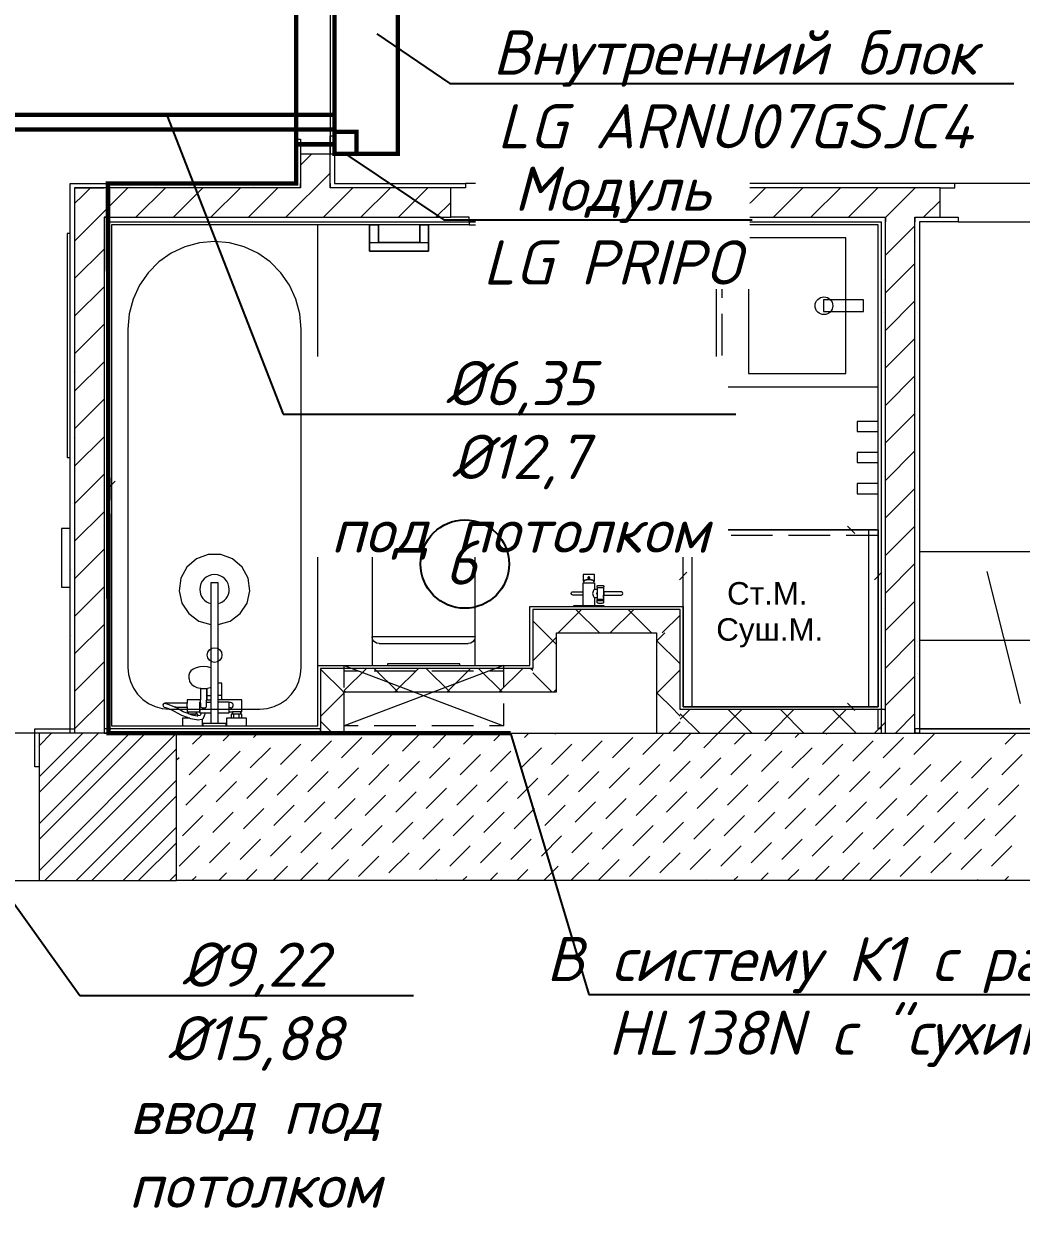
# Model space of a CAD drawing. Header units: millimetres. Extents: x 3082 to 230946, y 1570 to 312844.
# Drawn here: x 52163 to 55547, y 115975 to 120039 of the extents above; entities that cross this region are included whole.
import ezdxf
from ezdxf import colors
from ezdxf.entities.mleader import LeaderData, LeaderLine
from ezdxf.math import Vec2, Vec3

# ---------------------------------------------------------------- set-up
doc = ezdxf.new("R2010")
doc.units = ezdxf.units.MM
for name, color, linetype in [('PDF2_!плитка', 7, 'Continuous'), ('PDF2_!штукатурка', 7, 'Continuous'), ('PDF2_06_3 Размеры потолка', 7, 'Continuous'), ('PDF2_Text', 7, 'Continuous'), ('кондиционирование', 5, 'Continuous')]:
    doc.layers.add(name, color=color, linetype=linetype)
for name, color, linetype, true_color in [('PDF2_02_01 Стены несущие', 8, 'Continuous', 0x7e7e7e), ('PDF2_02_02 Перегородки', 8, 'Continuous', 0x7e7e7e), ('PDF2_03_1 ГКЛ Стены', 8, 'Continuous', 0x7e7e7e), ('PDF2_04_1 Мебель', 253, 'Continuous', 0xaaaaaa), ('PDF2_04_2 Сантехническое оборудование', 253, 'Continuous', 0xaaaaaa), ('PDF2_09_01 Кондиционеры', 253, 'Continuous', 0xaaaaaa)]:
    doc.layers.add(name, color=color, linetype=linetype, true_color=true_color)
doc.styles.add('ls_200', font='isocpeui.ttf', dxfattribs={"height": 200})
doc.styles.add('PDF Arial', font='arial.ttf')

# ---------------------------------------------------------------- blocks, each defined once
blk = doc.blocks.new('ереьтекркер')
at = {"layer": 'PDF2_!плитка', "lineweight": 15}
blk.add_lwpolyline([(10058, 147), (10768, 147), (10768, 337), (10768, 347), (11278, 347), (11288, 347), (11288, 7), (11950, 7), (11950, 1642), (11238, 1642), (11238, 1652), (11950, 1652), (11960, 1652), (11960, -68), (11950, -68), (11950, -3), (11288, -3), (11278, -3), (11278, 337), (10778, 337), (10778, 137), (10768, 137), (10058, 137), (10058, -58), (10058, -68), (9338, -68), (9338, -58), (9338, 1652), (9348, 1652), (10562, 1652), (10562, 1642), (9348, 1642), (9348, -58), (10048, -58), (10048, 147)], close=True, dxfattribs=at)
at = {"layer": 'PDF2_!плитка', "color": 251, "lineweight": 20, "true_color": 0x696969}
for points in [[(11238, 1652), (10562, 1652)], [(10562, 1642), (11238, 1642)]]:
    blk.add_lwpolyline(points, dxfattribs=at)
at = {"layer": 'PDF2_!штукатурка', "lineweight": 15}
blk.add_lwpolyline([(12860, 6782), (12860, 6734), (12875, 6734), (13625, 6734), (13625, -68), (12075, -68), (12075, -83), (13625, -83), (13640, -83), (13640, 6749), (13625, 6749), (12875, 6749), (12875, 6913), (12860, 6913), (12860, 6797), (12860.1, 6782)], dxfattribs=at)
for points in [[(9102.5, -68), (9223, -68), (9223, -83), (9102.5, -83), (9102.5, -197), (9087.5, -197), (9087.5, -68)], [(9323, -83), (10058, -83), (10058, -68), (9323, -68)]]:
    blk.add_lwpolyline(points, close=True, dxfattribs=at)
at = {"layer": 'PDF2_!штукатурка', "color": 8, "lineweight": 15, "true_color": 0x7e7e7e}
for points in [[(9664, -75.9), (9664, -75.9)], [(12429.2, -75.1), (12429.2, -75.1)], [(9096.9, -129.6), (9096.9, -129.6)]]:
    blk.add_lwpolyline(points, dxfattribs=at)
at = {"layer": 'PDF2_02_01 Стены несущие', "color": 251, "lineweight": 20, "true_color": 0x696969}
for points in [[(9102.5, -83), (8102.5, -83)], [(8102.5, -583), (9102.5, -583)]]:
    blk.add_lwpolyline(points, dxfattribs=at)
at = {"layer": 'PDF2_02_01 Стены несущие', "lineweight": 15}
for points in [[(9102.5, -443.5), (9463, -83)], [(9102.5, -284.4), (9303.9, -83)], [(9102.5, -125.3), (9144.8, -83)], [(9102.5, -549.5), (9569, -83)], [(9102.5, -390.4), (9409.9, -83)], [(9102.5, -231.3), (9250.8, -83)], [(9661, -83), (9623.5, -120.5)], [(9752.9, -83), (9726.9, -109)], [(9844.8, -83), (9830.3, -97.5)], [(9991.2, -120.5), (9922.2, -189.4)], [(9936.7, -83), (9933.7, -86)], [(10094.6, -109), (10025.6, -178)], [(10198, -97.5), (10129.1, -166.5)], [(10301.4, -86), (10232.5, -155)], [(10396.4, -83), (10335.9, -143.5)], [(10488.3, -83), (10439.3, -132)], [(10580.2, -83), (10542.7, -120.5)], [(10672.1, -83), (10646.1, -109)], [(10764.1, -83), (10749.5, -97.5)], [(10910.4, -120.5), (10841.5, -189.4)], [(10856, -83), (10853, -86)], [(11013.8, -109), (10944.9, -178)], [(11117.2, -97.5), (11048.3, -166.5)], [(11220.7, -86), (11151.7, -155)], [(11315.6, -83), (11255.1, -143.5)], [(11407.5, -83), (11358.5, -132)], [(11499.4, -83), (11462, -120.5)], [(11591.4, -83), (11565.4, -109)], [(11683.3, -83), (11668.8, -97.5)], [(11829.7, -120.5), (11760.7, -189.4)], [(11775.2, -83), (11772.2, -86)], [(11933.1, -109), (11864.1, -178)], [(12036.5, -97.5), (11967.5, -166.5)], [(12139.9, -86), (12071, -155)], [(12418.7, -83), (12381.2, -120.5)], [(9122.1, -583), (9569, -136.1)], [(9680.9, -155), (9612, -223.9)], [(9784.3, -143.5), (9715.4, -212.4)], [(9887.8, -132), (9818.8, -200.9)], [(10600.2, -155), (10531.2, -223.9)], [(10703.6, -143.5), (10634.6, -212.4)], [(10807, -132), (10738.1, -200.9)], [(11519.4, -155), (11450.5, -223.9)], [(11622.8, -143.5), (11553.9, -212.4)], [(11726.2, -132), (11657.3, -200.9)], [(12438.6, -155), (12369.7, -223.9)], [(9577.5, -166.5), (9569, -174.9)], [(10186.5, -200.9), (10117.6, -269.9)], [(10289.9, -189.4), (10221, -258.4)], [(10393.3, -178), (10324.4, -246.9)], [(10496.8, -166.5), (10427.8, -235.4)], [(11105.8, -200.9), (11036.8, -269.9)], [(11209.2, -189.4), (11140.2, -258.4)], [(11312.6, -178), (11243.6, -246.9)], [(11416, -166.5), (11347.1, -235.4)], [(12025, -200.9), (11956, -269.9)], [(12128.4, -189.4), (12059.5, -258.4)], [(12231.8, -178), (12162.9, -246.9)], [(12335.2, -166.5), (12266.3, -235.4)], [(9228.1, -583), (9569, -242.1)], [(9876.3, -235.4), (9807.3, -304.3)], [(9979.7, -223.9), (9910.7, -292.9)], [(10083.1, -212.4), (10014.2, -281.4)], [(10795.5, -235.4), (10726.6, -304.3)], [(10898.9, -223.9), (10830, -292.9)], [(11002.3, -212.4), (10933.4, -281.4)], [(11714.7, -235.4), (11645.8, -304.3)], [(11818.2, -223.9), (11749.2, -292.9)], [(11921.6, -212.4), (11852.6, -281.4)], [(9669.4, -258.4), (9600.5, -327.3)], [(9772.9, -246.9), (9703.9, -315.8)], [(10381.9, -281.4), (10312.9, -350.3)], [(10485.3, -269.9), (10416.3, -338.8)], [(10588.7, -258.4), (10519.7, -327.3)], [(10692.1, -246.9), (10623.2, -315.8)], [(11301.1, -281.4), (11232.1, -350.3)], [(11404.5, -269.9), (11335.6, -338.8)], [(11507.9, -258.4), (11439, -327.3)], [(11611.3, -246.9), (11542.4, -315.8)], [(12220.3, -281.4), (12151.4, -350.3)], [(12323.7, -269.9), (12254.8, -338.8)], [(12427.2, -258.4), (12358.2, -327.3)], [(9281.2, -583), (9569, -295.2)], [(10071.6, -315.8), (10002.7, -384.8)], [(10175, -304.3), (10106.1, -373.3)], [(10278.4, -292.9), (10209.5, -361.8)], [(10990.8, -315.8), (10921.9, -384.8)], [(11094.3, -304.3), (11025.3, -373.3)], [(11197.7, -292.9), (11128.7, -361.8)], [(11910.1, -315.8), (11841.1, -384.8)], [(12013.5, -304.3), (11944.6, -373.3)], [(12116.9, -292.9), (12048, -361.8)], [(9657.9, -361.8), (9589, -430.7)], [(9761.4, -350.3), (9692.4, -419.3)], [(9864.8, -338.8), (9795.8, -407.8)], [(9968.2, -327.3), (9899.2, -396.3)], [(10577.2, -361.8), (10508.2, -430.7)], [(10680.6, -350.3), (10611.7, -419.3)], [(10784, -338.8), (10715.1, -407.8)], [(10887.4, -327.3), (10818.5, -396.3)], [(11496.4, -361.8), (11427.5, -430.7)], [(11599.8, -350.3), (11530.9, -419.3)], [(11703.3, -338.8), (11634.3, -407.8)], [(11806.7, -327.3), (11737.7, -396.3)], [(12415.7, -361.8), (12346.7, -430.7)], [(9387.2, -583), (9569, -401.2)], [(10266.9, -396.3), (10198, -465.2)], [(10370.4, -384.8), (10301.4, -453.7)], [(10473.8, -373.3), (10404.8, -442.2)], [(11186.2, -396.3), (11117.2, -465.2)], [(11289.6, -384.8), (11220.7, -453.7)], [(11393, -373.3), (11324.1, -442.2)], [(12105.4, -396.3), (12036.5, -465.2)], [(12208.8, -384.8), (12139.9, -453.7)], [(12312.3, -373.3), (12243.3, -442.2)], [(9853.3, -442.2), (9784.3, -511.2)], [(9956.7, -430.7), (9887.8, -499.7)], [(10060.1, -419.3), (9991.2, -488.2)], [(10163.5, -407.8), (10094.6, -476.7)], [(10772.5, -442.2), (10703.6, -511.2)], [(10875.9, -430.7), (10807, -499.7)], [(10979.4, -419.3), (10910.4, -488.2)], [(11082.8, -407.8), (11013.8, -476.7)], [(11691.8, -442.2), (11622.8, -511.2)], [(11795.2, -430.7), (11726.2, -499.7)], [(11898.6, -419.3), (11829.7, -488.2)], [(12002, -407.8), (11933.1, -476.7)], [(9440.3, -583), (9569, -454.3)], [(9646.5, -465.2), (9577.5, -534.2)], [(9749.9, -453.7), (9680.9, -522.7)], [(10462.3, -476.7), (10393.3, -545.6)], [(10565.7, -465.2), (10496.8, -534.2)], [(10669.1, -453.7), (10600.2, -522.7)], [(11381.5, -476.7), (11312.6, -545.6)], [(11484.9, -465.2), (11416, -534.2)], [(11588.4, -453.7), (11519.4, -522.7)], [(12300.8, -476.7), (12231.8, -545.6)], [(12404.2, -465.2), (12335.2, -534.2)], [(10048.6, -522.7), (9988.3, -583)], [(10152, -511.2), (10083.1, -580.1)], [(10255.5, -499.7), (10186.5, -568.6)], [(10358.9, -488.2), (10289.9, -557.1)], [(10967.9, -522.7), (10907.5, -583)], [(11071.3, -511.2), (11002.3, -580.1)], [(11174.7, -499.7), (11105.8, -568.6)], [(11278.1, -488.2), (11209.2, -557.1)], [(11887.1, -522.7), (11826.8, -583)], [(11990.5, -511.2), (11921.6, -580.1)], [(12093.9, -499.7), (12025, -568.6)], [(12197.3, -488.2), (12128.4, -557.1)], [(9546.3, -583), (9569, -560.3)], [(9635, -568.6), (9620.6, -583)], [(9738.4, -557.1), (9712.5, -583)], [(9841.8, -545.6), (9804.4, -583)], [(9945.2, -534.2), (9896.4, -583)], [(10554.2, -568.6), (10539.8, -583)], [(10657.6, -557.1), (10631.7, -583)], [(10761, -545.6), (10723.7, -583)], [(10864.5, -534.2), (10815.6, -583)], [(11473.4, -568.6), (11459.1, -583)], [(11576.9, -557.1), (11551, -583)], [(11680.3, -545.6), (11642.9, -583)], [(11783.7, -534.2), (11734.8, -583)], [(12392.7, -568.6), (12378.3, -583)], [(10450.8, -580.1), (10447.9, -583)], [(11370, -580.1), (11367.1, -583)], [(12289.3, -580.1), (12286.4, -583)]]:
    blk.add_lwpolyline(points, dxfattribs=at)
at = {"layer": 'PDF2_02_01 Стены несущие', "color": 7, "lineweight": 15}
for points in [[(9102.5, -83), (9102.5, -197), (9102.5, -312), (9102.5, -583), (9569, -583), (9569, -83)], [(9569, -83), (13640, -83), (14140, -83), (14140, -583), (9569, -583)]]:
    blk.add_lwpolyline(points, close=True, dxfattribs=at)
at = {"layer": 'PDF2_02_02 Перегородки', "color": 251, "lineweight": 20, "true_color": 0x696969}
for points in [[(9975, 2632), (9975, 1932)], [(10105, 1944), (10105, 2620)], [(11250, 1782), (10550, 1782)], [(12910, 1782), (12210, 1782)], [(10562, 1652), (11238, 1652)], [(12222, 1652), (12898, 1652)]]:
    blk.add_lwpolyline(points, dxfattribs=at)
at = {"layer": 'PDF2_02_02 Перегородки', "color": 7, "lineweight": 15}
for points in [[(9223, 1767), (9323, 1767), (9223, 1767), (9223, 1667), (9223, -83), (9208, -83), (9208, 1782), (9223, 1782), (9975, 1782), (9975, 1932), (9990, 1932), (9990, 1882), (9990, 1782)], [(10090, 1782), (10090, 1882), (10090, 1944), (10105, 1944), (10105, 1782), (10550, 1782), (10550, 1767), (10500, 1767)], [(9990, 1882), (10090, 1882)], [(9323, -83), (9338, -83), (9338, 1652), (10562, 1652), (10562, 1667), (10500, 1667), (10500, 1767), (10090, 1767), (10090, 1782), (10090, 1767)], [(9990, 1767), (9990, 1782), (9990, 1767), (9323, 1767)], [(12160, 1767), (12210, 1767), (12210, 1782), (11250, 1782), (11250, 1767), (11300, 1767)], [(12075, 1667), (12075, 1652), (12075, 1667), (12160, 1667), (12160, 1767), (12075, 1767), (11975, 1767), (11300, 1767), (11300, 1667), (11975, 1667), (11975, 1652), (11975, 1667)], [(9323, 1667), (9338, 1667), (9323, 1667), (9323, -83), (9223, -83)], [(9338, 1667), (9990, 1667), (10090, 1667), (10500, 1667)], [(11300, 1667), (11238, 1667), (11238, 1652), (11960, 1652), (11960, -83), (11975, -83), (11975, 1652)], [(12160, 1667), (12222, 1667), (12222, 1652), (12090, 1652), (12090, -83), (12075, -83)], [(11975, -83), (12075, -83), (12075, 1652)]]:
    blk.add_lwpolyline(points, dxfattribs=at)
at = {"layer": 'PDF2_02_02 Перегородки', "lineweight": 15}
for points in [[(9990, 1844.2), (10027.9, 1882)], [(9940.2, 1667), (9990, 1716.9), (10040.2, 1767), (10055.2, 1782), (10090, 1816.9)], [(9276.5, 1767), (9249.8, 1740.3), (9223, 1713.6)], [(9239.5, 1781), (9239.5, 1781)], [(9403.8, 1767), (9323, 1686.3), (9313.4, 1676.7)], [(9410.3, 1772.3), (9410.3, 1772.3)], [(9431.1, 1667), (9531.1, 1767)], [(9502.4, 1770.2), (9502.4, 1770.2)], [(9558.3, 1667), (9658.3, 1767)], [(9613.8, 1770.2), (9613.8, 1770.2)], [(9685.6, 1667), (9785.6, 1767)], [(9742.2, 1781.4), (9742.2, 1781.4)], [(9812.9, 1667), (9912.9, 1767)], [(9829.4, 1772.2), (9829.4, 1772.2)], [(10067.5, 1667), (10090, 1689.6), (10167.5, 1767)], [(10194.7, 1667), (10294.7, 1767)], [(10322, 1667), (10422, 1767)], [(11300, 1754.1), (11313, 1767)], [(11340.3, 1667), (11440.3, 1767)], [(11467.5, 1667), (11567.5, 1767)], [(11594.8, 1667), (11694.8, 1767)], [(11722.1, 1667), (11822.1, 1767)], [(11849.4, 1667), (11949.4, 1767)], [(11975, 1665.4), (11976.6, 1667), (12075, 1765.4), (12076.6, 1767)], [(10449.3, 1667), (10500, 1717.8)], [(12103.9, 1667), (12160, 1723.1)], [(9313.4, 1676.6), (9303.8, 1667), (9223, 1586.3)], [(11966.7, 1656.2), (11966.7, 1656.2)], [(11975, 1538.1), (12075, 1638.1)], [(9223, 1459), (9323, 1559)], [(12076.6, 1584.4), (12076.6, 1584.4)], [(9334.1, 1521.1), (9334.1, 1521.1)], [(11975, 1410.9), (12075, 1510.9)], [(9335.3, 1491.7), (9335.3, 1491.7)], [(9223, 1331.7), (9323, 1431.7)], [(11964.5, 1431.9), (11964.5, 1431.9)], [(11971.1, 1454.6), (11971.1, 1454.6)], [(11975, 1283.6), (12075, 1383.6)], [(9222, 1368.6), (9222, 1368.6)], [(9335.3, 1380.4), (9335.3, 1380.4)], [(11971.1, 1343.3), (11971.1, 1343.3)], [(12082.4, 1343.3), (12082.4, 1343.3)], [(9223, 1204.4), (9323, 1304.4)], [(9331.9, 1296.9), (9331.9, 1296.9)], [(11975, 1156.3), (12075, 1256.3)], [(12082.4, 1231.9), (12082.4, 1231.9)], [(11962.3, 1207.6), (11962.3, 1207.6)], [(9219.8, 1144.3), (9219.8, 1144.3)], [(9223, 1077.2), (9323, 1177.2)], [(11975, 1029), (12075, 1129)], [(9329.8, 1072.6), (9329.8, 1072.6)], [(9223, 949.9), (9323, 1049.9)], [(11960.2, 983.4), (11960.2, 983.4)], [(11975, 901.7), (12075, 1001.7)], [(9335.3, 934.9), (9335.3, 934.9)], [(9217.7, 920.1), (9217.7, 920.1)], [(9223, 822.6), (9323, 922.6)], [(11971.1, 897.8), (11971.1, 897.8)], [(11975, 774.5), (12075, 874.5)], [(9327.6, 848.3), (9327.6, 848.3)], [(9335.3, 823.5), (9335.3, 823.5)], [(9223, 695.3), (9323, 795.3)], [(11971.1, 786.4), (11971.1, 786.4)], [(12082.4, 786.4), (12082.4, 786.4)], [(11975, 647.2), (12075, 747.2)], [(9215.5, 695.8), (9215.5, 695.8)], [(9223, 568), (9323, 668)], [(12082.4, 675), (12082.4, 675)], [(9325.4, 624.1), (9325.4, 624.1)], [(11975, 519.9), (12075, 619.9)], [(9223, 440.8), (9323, 540.8)], [(11975, 392.6), (12075, 492.6)], [(9213.3, 471.5), (9213.3, 471.5)], [(9223, 313.5), (9323, 413.5)], [(9323.2, 399.8), (9323.2, 399.8)], [(9335.3, 378.1), (9335.3, 378.1)], [(12088.5, 400.6), (12088.5, 400.6)], [(9336.4, 363.6), (9336.4, 363.6)], [(11971.1, 340.9), (11971.1, 340.9)], [(11975, 265.3), (12075, 365.3)], [(9223, 186.2), (9323, 286.2)], [(9211.1, 247.3), (9211.1, 247.3)], [(9335.3, 266.7), (9335.3, 266.7)], [(11971.1, 229.6), (11971.1, 229.6)], [(11975, 138.1), (12075, 238.1)], [(12082.4, 229.6), (12082.4, 229.6)], [(12086.3, 176.3), (12086.3, 176.3)], [(9223, 58.9), (9323, 158.9)], [(9334.2, 139.3), (9334.2, 139.3)], [(11975, 10.8), (12075, 110.8)], [(12082.4, 118.2), (12082.4, 118.2)], [(9209, 23), (9209, 23)], [(9223, -68.4), (9323, 31.7)], [(11974.2, 23.8), (11974.2, 23.8)], [(9222.1, -13.2), (9222.1, -13.2)], [(12008.6, -83), (12075, -16.5)], [(12084.1, -48), (12084.1, -48)]]:
    blk.add_lwpolyline(points, dxfattribs=at)
at = {"layer": 'PDF2_03_1 ГКЛ Стены', "color": 7, "lineweight": 15}
blk.add_lwpolyline([(10138, 57), (10778, 57), (10858, 57), (10858, 257), (11198, 257), (11198, -83), (11278, -83), (11975, -83), (11975, -3), (11278, -3), (11278, 257), (11278, 337), (10858, 337), (10778, 337), (10778, 137), (10138, 137), (10058, 137), (10058, -83), (10138, -83)], close=True, dxfattribs=at)
at = {"layer": 'PDF2_03_1 ГКЛ Стены', "lineweight": 15}
for points in [[(10863.6, 257), (10943.6, 337)], [(11004.3, 257), (10924.3, 337)], [(11040.4, 257), (11120.4, 337)], [(11181.2, 257), (11101.2, 337)], [(10858, 218.3), (10819.3, 257), (10778, 298.3)], [(11278, 317.9), (11217.2, 257)], [(11198, 229.1), (11226, 257)], [(10858, 242.9), (10778, 162.9)], [(11198, 231.9), (11278, 151.9)], [(10138, 54.4), (10135.4, 57), (10058, 134.4)], [(10142.8, 57), (10138, 61.8), (10213.3, 137)], [(10319.7, 57), (10239.7, 137)], [(10310.1, 57), (10390.1, 137)], [(10496.6, 57), (10416.6, 137)], [(10486.9, 57), (10566.9, 137)], [(10673.5, 57), (10593.5, 137)], [(10663.6, 57), (10743.6, 137)], [(10778, 129.4), (10770.4, 137)], [(11198, 52.2), (11278, 132.2)], [(10778, 121.5), (10842.5, 57)], [(10138, 53.7), (10058, -26.3)], [(10849, 57), (10853.5, 61.5), (10858, 66)], [(11278, -25), (11267.1, -14), (11256.1, -3), (11198, 55.1)], [(11278, -35.7), (11310.7, -3)], [(11344.3, -83), (11278, -16.8)], [(11407.5, -83), (11487.5, -3)], [(11521.2, -83), (11441.2, -3)], [(11584.3, -83), (11664.3, -3)], [(11698.1, -83), (11618.1, -3)], [(11761.1, -83), (11841.1, -3)], [(11875, -83), (11795, -3)], [(11975, -6.1), (11972, -3)], [(10098.6, -83), (10058, -42.4)], [(11278, -44.8), (11239.8, -83)], [(11937.8, -83), (11975, -45.8)]]:
    blk.add_lwpolyline(points, dxfattribs=at)
at = {"layer": 'PDF2_04_1 Мебель', "lineweight": 5}
for points in [[(10048, -58), (10048, 1642), (9348, 1642), (9348, -58)], [(11950, 1642), (11400, 1642), (11400, 1092), (11950, 1092)], [(9198, 1612), (9198, 852), (9208, 852), (9208, 1612)], [(9198, 1612), (9198, 852), (9208, 852), (9208, 1612)], [(9404, 140.4), (9406.2, 115.8), (9412.5, 91.9), (9422.8, 69.5), (9436.8, 49.3), (9454, 31.8), (9474, 17.7), (9496.2, 7.2), (9519.7, 0.9), (9544, -1.3), (9852, -1.3), (9876.3, 0.9), (9899.9, 7.2), (9922, 17.7), (9942, 31.8), (9959.3, 49.3), (9973.3, 69.5), (9983.6, 91.9), (9989.9, 115.8), (9992, 140.4), (9992, 1287.9), (9987.6, 1339.5), (9974.3, 1389.6), (9952.6, 1436.6), (9923.3, 1479.1), (9887, 1515.8), (9845, 1545.5), (9798.6, 1567.4), (9749.1, 1580.8), (9698, 1585.4), (9647, 1580.8), (9597.5, 1567.4), (9551, 1545.5), (9509.1, 1515.8), (9472.8, 1479.1), (9443.4, 1436.6), (9421.8, 1389.6), (9408.5, 1339.5), (9404, 1287.9)], [(11510, 1597), (11510, 1137), (11840, 1137), (11840, 1597)], [(11765, 1387), (11765, 1347), (11900, 1347), (11900, 1387)], [(11879, 974.7), (11879, 940.3), (11950, 940.3), (11950, 974.7)], [(11879, 869.2), (11879, 834.8), (11950, 834.8), (11950, 869.2)], [(11879, 763.8), (11879, 729.4), (11950, 729.4), (11950, 763.8)], [(9178, 612), (9178, 412), (9208, 412), (9208, 612)], [(11288, 607), (11950, 607), (11950, 7), (11288, 7)], [(11917.9, 7), (11917.9, 607), (11317.9, 607), (11317.9, 7)], [(11917.9, 7), (11917.9, 607), (11317.9, 607), (11317.9, 7)], [(13025, 532), (12090, 532), (12090, -68), (13025, -68)]]:
    blk.add_lwpolyline(points, close=True, dxfattribs=at)
for points in [[(10394.1, 1582), (10254.1, 1582), (10254.1, 1642), (10224.1, 1642), (10224.1, 1552), (10424.1, 1552), (10424.1, 1642), (10394.1, 1642), (10394.1, 1582), (10394.1, 1642), (10424.1, 1642), (10424.1, 1552), (10224.1, 1552), (10224.1, 1642), (10254.1, 1642), (10254.1, 1582)], [(11452.2, 1642), (11400, 1642), (11400, 1589.9)], [(11420, 1642), (11420, 1589.9)], [(11647.8, 1642), (11506.7, 1642)], [(11843.4, 1642), (11702.3, 1642)], [(11950, 1589.9), (11950, 1642), (11897.9, 1642)], [(10224.1, 1582), (10424.1, 1582)], [(11400, 1535.4), (11400, 1394.3)], [(11420, 1535.4), (11420, 1394.3)], [(11950, 1394.3), (11950, 1535.4)], [(11400, 1339.8), (11400, 1198.7)], [(11420, 1339.8), (11420, 1198.7)], [(11950, 1198.7), (11950, 1339.8)], [(11400, 1144.2), (11400, 1092), (11452.2, 1092)], [(11420, 1144.2), (11420, 1092)], [(11897.9, 1092), (11950, 1092), (11950, 1144.2)], [(11506.7, 1092), (11647.8, 1092)], [(11702.3, 1092), (11843.4, 1092)], [(11288, 589), (11396.2, 589)], [(11450.7, 589), (11591.8, 589)], [(11646.3, 589), (11787.4, 589)], [(11841.9, 589), (11950, 589)], [(12318.6, 465.9), (12431.5, 18.2)], [(13025, 232), (12090, 232)], [(10138, 71.8), (10138, 147), (10185.2, 147)], [(10138, 147), (10678, -58)], [(10678, 147), (10138, -58)], [(10138, 129), (10185.2, 129)], [(10239.7, 147), (10380.8, 147)], [(10239.7, 129), (10380.8, 129)], [(10435.3, 147), (10576.4, 147)], [(10435.3, 129), (10576.4, 129)], [(10630.9, 147), (10678, 147), (10678, 71.8)], [(10630.9, 129), (10678, 129)], [(10185.2, -58), (10138, -58), (10138, 17.3)], [(10678, 17.3), (10678, -58), (10630.9, -58)], [(10380.8, -58), (10239.7, -58)], [(10576.4, -58), (10435.3, -58)]]:
    blk.add_lwpolyline(points, dxfattribs=at)
for centre, radius in [((11766.1, 1367), 30), ((9698, 182), 25)]:
    blk.add_circle(centre, radius, dxfattribs=at)
at = {"layer": 'PDF2_04_2 Сантехническое оборудование', "lineweight": 5}
for points in [[(10329.8, 647), (10310.8, 645.3), (10292.6, 640), (10275.7, 631.4), (10261, 619.9), (10248.9, 605.9), (10239.9, 589.9), (10234.4, 572.5), (10232.5, 554.4), (10232.5, 147), (10582.5, 147), (10582.5, 554.4), (10580.7, 572.5), (10575.1, 589.9), (10566.1, 605.9), (10554.1, 619.9), (10539.3, 631.4), (10522.5, 640), (10504.3, 645.3), (10485.3, 647)], [(9709.8, 285.6), (9750.9, 297.4), (9785.2, 322.8), (9808.5, 358.6), (9817.7, 400.3), (9811.8, 442.6), (9791.4, 480.1), (9759.2, 508.2), (9719.2, 523.1), (9676.4, 523.1), (9636.4, 508.2), (9604.2, 480.1), (9583.8, 442.6), (9577.9, 400.3), (9587.1, 358.6), (9610.4, 322.8), (9644.7, 297.4), (9685.8, 285.6), (9685.8, 139.1), (9673.7, 141.9), (9660.8, 142.9), (9647.9, 141.9), (9635.8, 139.1), (9625.4, 134.5), (9617.5, 128.6), (9612.5, 121.7), (9610.8, 114.2), (9610.8, 103.6), (9611.3, 100.4), (9613, 93.1), (9614.4, 90.3), (9619.2, 83.7), (9621.3, 81.8), (9628.5, 76.4), (9638, 72.2), (9643.2, 70.9), (9649.8, 69.3), (9650.3, 51.1), (9650.5, 30), (9604.8, 30), (9604.8, 18.5), (9528.8, 18.5), (9524.6, 17), (9522.4, 13.1), (9523.3, 8.6), (9526.8, 5.9), (9539.6, 1.7), (9558.8, -6.7), (9585.5, -21.9), (9604.8, -28.7), (9604.8, -32), (9588.8, -32), (9588.8, -58), (9656.8, -58), (9656.8, -34.8), (9657.4, -34.5), (9658.5, -33.8), (9659.3, -32.9), (9660, -31.8), (9667.4, -14), (9685.8, -14), (9685.8, -50), (9657.8, -50), (9657.8, -58), (9737.8, -58), (9737.8, -50), (9709.8, -50), (9709.8, -14), (9747.8, -14), (9747.8, -10), (9758.8, -10), (9758.8, -18), (9754.8, -18), (9754.8, -32), (9738.8, -32), (9738.8, -58), (9806.8, -58), (9806.8, -32), (9790.8, -32), (9790.8, -18), (9786.8, -18), (9786.8, -10), (9790.8, -10), (9790.8, 30), (9722.8, 30), (9722.8, 87), (9722.2, 87), (9720.6, 87), (9718.1, 87), (9714.9, 87), (9710.9, 87), (9709.8, 87)], [(10969.5, 447.4), (10968, 447.8), (10966.5, 447.4), (10965.4, 446.3), (10965, 444.8), (10965.4, 443.3), (10966.5, 442.2), (10968, 441.8), (10969.5, 442.2), (10970.6, 443.3), (10971, 444.8), (10970.6, 446.3)], [(10970.2, 446), (10970.6, 444.8), (10970.2, 443.5), (10969.3, 442.6), (10968, 442.2), (10966.8, 442.6), (10965.8, 443.5), (10965.5, 444.8), (10965.8, 446), (10966.8, 447), (10968, 447.3), (10969.3, 447)], [(11017.1, 411.8), (11017.4, 411.8), (11017.4, 391.1), (11017.4, 370.9), (11017.1, 370.9), (11016.1, 370.9), (11014.5, 370.9), (11012.5, 370.9), (11010, 370.9), (11007.5, 370.9), (11004.9, 370.9), (11002.5, 370.9), (11000.4, 370.9), (10998.8, 370.9), (10997.8, 370.9), (10997.5, 370.9), (10997.5, 391.1), (10997.5, 411.8), (10997.8, 411.8), (10998.8, 411.8), (11000.4, 411.8), (11002.5, 411.8), (11004.9, 411.8), (11007.5, 411.8), (11010, 411.8), (11012.5, 411.8), (11014.5, 411.8), (11016.1, 411.8)], [(10917.9, 347), (10923.1, 347), (10931.3, 347), (10942.1, 347), (10954.6, 347), (10968, 347), (10981.5, 347), (10994, 347), (11004.7, 347), (11013, 347), (11018.2, 347), (11019.9, 347), (11019.9, 349), (11018.2, 349), (11013, 349), (11004.7, 349), (10994, 349), (10981.5, 349), (10968, 349), (10954.6, 349), (10942.1, 349), (10931.3, 349), (10923.1, 349), (10917.9, 349), (10916.1, 349), (10916.1, 347)], [(10284.5, 147), (10530.5, 147), (10530.5, 152), (10284.5, 152)], [(9608.8, -10), (9608.8, -16.4), (9590.9, -10), (9564.8, 4.9), (9563.4, 5.5), (9604.8, 5.5), (9604.8, -10)], [(9647.8, -14), (9653.3, -14), (9649.6, -23), (9641, -24.4), (9640.8, -24.4), (9640.8, -18), (9636.8, -18), (9636.8, -10), (9647.8, -10)]]:
    blk.add_lwpolyline(points, close=True, dxfattribs=at)
for points in [[(9709.8, 356.5, 0.344938), (9747.8, 405, 0.414375), (9697.8, 455, 0.414), (9647.8, 405, 0.344459), (9685.8, 356.5)], [(9752.3, 3, 0.414585), (9761.3, 12, 0.416667), (9752.3, 21, 0.130718), (9747.8, 19.8)]]:
    blk.add_lwpolyline(points, format="xyb", dxfattribs=at)
for points in [[(10987, 433), (10987, 455), (10986.3, 455), (10984.5, 455), (10981.4, 455), (10977.5, 455), (10972.9, 455), (10968, 455), (10963.1, 455), (10958.6, 455), (10954.6, 455), (10951.6, 455), (10949.7, 455), (10949.1, 455), (10949.1, 433)], [(9709.8, 285.6), (9709.8, 427), (9685.8, 427), (9685.8, 285.6)], [(10986, 427), (10985.4, 431.6), (10984.8, 433), (10987, 433), (10986.3, 434.3), (10984.5, 435.5), (10981.4, 436.6), (10977.5, 437.4), (10972.9, 437.9), (10968, 438.1), (10963.1, 437.9), (10958.6, 437.4), (10954.6, 436.6), (10951.6, 435.5), (10949.7, 434.3), (10949.1, 433), (10951.2, 433), (10950.7, 431.6), (10950.1, 427)], [(10949.1, 349), (10949.1, 427), (10949.7, 427), (10951.6, 427), (10954.6, 427), (10958.6, 427), (10963.1, 427), (10968, 427), (10972.9, 427), (10977.5, 427), (10981.4, 427), (10984.5, 427), (10986.3, 427), (10987, 427), (10987, 405.1), (10986.5, 404.6), (10986.3, 404.1), (10985.5, 403.2), (10984.5, 401.3), (10984.1, 401), (10982.4, 398.1), (10981.4, 394.9), (10981.3, 394.7), (10980.7, 391.1), (10981.3, 387.4), (10981.4, 387.2), (10982.4, 384.1), (10984.1, 381.2), (10984.5, 380.8), (10985.5, 378.9), (10986.3, 378.1), (10986.5, 377.5), (10987, 377.1), (10987, 349)], [(10984.8, 433), (10983.8, 434.1), (10981.8, 435.1), (10979, 435.9), (10978.8, 436), (10975.6, 436.5), (10971.9, 436.9), (10968, 437), (10964.2, 436.9), (10960.5, 436.5), (10957.3, 436), (10957, 435.9), (10954.3, 435.1), (10952.3, 434.1), (10951.2, 433)], [(10997.5, 411.8), (10997.2, 411.8), (10997, 412), (10996.9, 412.2), (10996.6, 412.7), (10996.4, 413.2), (10996.3, 413.7), (10996.2, 414.2), (10996.2, 414.8), (10996.2, 415.3), (10996.3, 415.8), (10996.4, 416.3), (10996.6, 416.8), (10996.9, 417.3), (10997, 417.5), (10997.2, 417.7), (10997.5, 417.8), (10997.8, 417.8), (10998.8, 417.8), (11000.4, 417.8), (11002.5, 417.8), (11004.9, 417.8), (11007.5, 417.8), (11010.1, 417.8), (11012.5, 417.8), (11014.5, 417.8), (11016.1, 417.8), (11017.1, 417.8), (11017.5, 417.8), (11017.7, 417.7), (11017.9, 417.5), (11018, 417.3), (11018.3, 416.8), (11018.5, 416.3), (11018.6, 415.8), (11018.7, 415.3), (11018.7, 414.8), (11018.7, 414.2), (11018.6, 413.7), (11018.5, 413.2), (11018.3, 412.7), (11018, 412.2), (11017.9, 412), (11017.7, 411.8), (11017.4, 411.8)], [(10949.1, 385.1), (10948.7, 385.1), (10932.7, 385.1), (10920.2, 385.1), (10914.4, 385.1), (10911.4, 385.9), (10909.2, 388.1), (10908.4, 391.1), (10909.2, 394.1), (10911.4, 396.3), (10914.4, 397.1), (10920.2, 397.1), (10932.7, 397.1), (10948.7, 397.1), (10949.1, 397.1)], [(10987, 405.1), (10997.5, 405.1)], [(10987, 377.1), (10997.5, 377.1)], [(10997.5, 384.5), (10997.1, 385.1), (10995.9, 388), (10995.5, 391.1), (10995.9, 394.2), (10997.1, 397.1), (10997.5, 397.6)], [(10995.9, 388), (10995.9, 388)], [(11018.4, 366.3), (11018.1, 366), (11017.8, 366), (11016.7, 366), (11015, 366), (11012.8, 366), (11010.2, 366), (11007.5, 366), (11004.7, 366), (11002.1, 366), (10999.9, 366), (10998.2, 366), (10997.1, 366), (10996.8, 366), (10996.5, 366.3), (10996.5, 370), (10996.8, 370.3), (10997.1, 370.3), (10998.2, 370.3), (10999.9, 370.3), (11002.1, 370.3), (11004.7, 370.3), (11007.5, 370.3), (11010.2, 370.3), (11012.8, 370.3), (11015, 370.3), (11016.7, 370.3), (11017.8, 370.3), (11018.1, 370.3), (11018.4, 370), (11018.4, 366.3), (11018.4, 360), (11018.1, 359.3), (11017.8, 359), (11016.7, 358.3), (11015, 357.8), (11012.8, 357.3), (11010.2, 357), (11007.5, 356.9), (11004.7, 357), (11002.1, 357.3), (10999.9, 357.8), (10998.2, 358.3), (10997.1, 359), (10996.9, 359.3), (10996.5, 360), (10996.5, 366.3)], [(11017.4, 405.1), (11017.9, 405.1), (11017.9, 404.6), (11017.9, 403.2), (11017.9, 401), (11017.9, 398.1), (11017.9, 396.8)], [(11017.4, 397.6), (11017.8, 397.1), (11019, 394.2), (11019.4, 391.1), (11019, 388), (11017.8, 385.1), (11017.4, 384.5)], [(11017.4, 377.1), (11017.9, 377.1), (11017.9, 377.5), (11017.9, 378.9), (11017.9, 381.2), (11017.9, 384.1), (11017.9, 385.3)], [(11017.9, 385.1), (11029.6, 385.1), (11050.4, 385.1), (11067.7, 385.1), (11077.4, 385.1), (11077.5, 385.1), (11080.5, 385.9), (11082.6, 388.1), (11083.4, 391.1), (11082.6, 394.1), (11080.5, 396.3), (11077.5, 397.1), (11077.4, 397.1), (11067.7, 397.1), (11050.4, 397.1), (11029.6, 397.1), (11017.9, 397.1)], [(11019, 388), (11019, 388)], [(10582.5, 244.3), (10232.5, 244.3)], [(10256.8, 221.1), (10407.5, 221.1), (10558.2, 221.1)], [(9685.8, 139.1), (9685.8, -14)], [(9685.7, 84.4), (9685.8, 84.4)], [(9709.8, -14), (9709.8, 87)], [(9649.8, 69.3), (9651.7, 68.9), (9660.8, 68.2), (9669.9, 68.9), (9678.4, 70.9), (9683.6, 72.2), (9685.8, 73.2)], [(9665.8, 2.8), (9665.6, 2.7), (9663.8, 2.5), (9657.8, 2.5), (9656, 2.7), (9655.8, 2.8), (9655.8, 2.8), (9658.2, 1.6), (9660.8, 1.2), (9663.4, 1.6), (9665.8, 2.8), (9665.8, 2.8), (9667.3, 3.4), (9668.7, 4.4), (9669.9, 5.7), (9670.6, 7.2), (9670.8, 8.9), (9671.3, 51.1), (9671.8, 69.3)], [(9672.8, 30), (9672.8, 69.5)], [(9672.8, 45), (9685.8, 45)], [(9685.8, 70.4), (9685.7, 70.3)], [(9722.8, 45), (9709.8, 45)], [(9563.4, 5.5), (9544.4, 13.8), (9530.8, 18.2), (9528.8, 18.5)], [(9604.8, 5.5), (9604.8, 18.5)], [(9647.8, -10), (9647.8, 22), (9650.6, 22)], [(9647.8, 0.5), (9647.8, -2.9), (9647.8, -6), (9647.8, -8.7)], [(9655.8, 2.8), (9654.3, 3.4), (9652.8, 4.4), (9651.7, 5.7), (9651, 7.2), (9650.8, 8.9), (9650.5, 30)], [(9671, 30), (9685.8, 30)], [(9671, 22), (9685.8, 22)], [(9722.8, 30), (9709.8, 30)], [(9747.8, -10), (9747.8, 22), (9709.8, 22)], [(9604.8, -28.7), (9616.8, -33), (9636.1, -36.7), (9640.6, -37.5), (9641.9, -37.5), (9655, -35.3), (9656.3, -35), (9656.8, -34.8)], [(9614.1, -32), (9604.8, -32)], [(9608.8, -10), (9636.8, -10)], [(9608.8, -16.4), (9620.3, -20.5), (9639.4, -24.1), (9641, -24.4)], [(9636.8, -18), (9631.8, -18), (9613.8, -18), (9613.4, -18)], [(9613.8, -18.1), (9613.8, -18)], [(9615.7, -32.5), (9615.7, -32.5)], [(9631.8, -22.7), (9631.8, -18)], [(9653.3, -14), (9667.2, -14)], [(9790.8, -32), (9754.8, -32)], [(9786.8, -10), (9758.8, -10)], [(9786.8, -18), (9758.8, -18)], [(9763.8, -32), (9763.8, -18)], [(9781.8, -32), (9781.8, -18)], [(9709.8, -50), (9685.8, -50)]]:
    blk.add_lwpolyline(points, dxfattribs=at)
at = {"layer": 'PDF2_04_2 Сантехническое оборудование', "color": 7, "lineweight": 0}
blk.add_circle((10968, 444.8), 2.55, dxfattribs=at)
at = {"layer": 'PDF2_04_2 Сантехническое оборудование', "lineweight": 5}
for points in [[(10256.8, 221.1), (10243.4, 221.1), (10232.5, 231.5), (10232.5, 244.3)], [(10582.5, 244.3), (10582.5, 231.5), (10571.7, 221.1), (10558.2, 221.1)], [(9752.3, 3), (9750.7, 3), (9749.2, 3.5), (9747.8, 4.2)]]:
    blk.add_open_spline(points, degree=3, dxfattribs=at)
at = {"layer": 'PDF2_06_3 Размеры потолка', "lineweight": 15}
for points in [[(9348, 707.6), (9348, 783)], [(9360.5, 772.1), (9335.5, 747.1)], [(11870.5, 594.5), (11845.5, 619.5)], [(11288, 426.9), (11288, 602)], [(11945, 607), (11834.6, 607)], [(11950, 426.9), (11950, 602)], [(12313.9, 532), (12095, 532)], [(11300.5, 462.8), (11275.5, 437.8)], [(11937.5, 437.8), (11962.5, 462.8)], [(11945, 7), (11834.6, 7)], [(11845.5, 19.5), (11870.5, -5.5)], [(12313.9, -68), (12095, -68)]]:
    blk.add_lwpolyline(points, dxfattribs=at)
at = {"layer": 'PDF2_09_01 Кондиционеры', "lineweight": 5}
blk.add_lwpolyline([(10090, 1882), (10320, 1882), (10320, 2697), (10090, 2697)], close=True, dxfattribs=at)
at = {"layer": 'PDF2_Text', "color": 253, "true_color": 0xaaaaaa, "char_height": 76.24, "attachment_point": 7, "style": 'PDF Arial'}
for s, insert in [('Ст.М.', (11437.2, 352.3)), ('Суш.М.', (11400.5, 207.8))]:
    blk.add_mtext(s, dxfattribs=dict(at, insert=insert))
blk = doc.blocks.new('*U401')
at = {"linetype": 'ByBlock'}
blk.add_circle((0, 0), 150, dxfattribs=at)
at = {"linetype": 'ByBlock', "style": 'ls_200'}
blk.add_text('6', height=150, dxfattribs=at).set_placement((-67.4, -69.7))

msp = doc.modelspace()

# ---------------------------------------------------------------- linework, layer by layer
at = {"color": 5, "ltscale": 6, "const_width": 15}
msp.add_lwpolyline([(53216.6, 119731), (51856, 119731)], dxfattribs=at)
at = {"color": 1, "ltscale": 6, "const_width": 15}
msp.add_lwpolyline([(53216.6, 119681), (51902.9, 119681)], dxfattribs=at)
at = {"layer": 'кондиционирование', "color": 1, "const_width": 15}
msp.add_lwpolyline([(53216.6, 119598.4), (53431.6, 119598.4), (53431.6, 120413.4), (53216.6, 120413.4)], close=True, dxfattribs=at)

# ---------------------------------------------------------------- block references
at = {"layer": 'кондиционирование', "color": 1}
msp.add_blockref('ереьтекркер', (43111.6, 117716.4), dxfattribs=at)

# ---------------------------------------------------------------- leaders
at = {"color": 3, "lineweight": 18}
ml = msp.add_multileader_mtext('Standard', dxfattribs=at)
ml.set_content('В систему К1 с разрывом струи HL138N с "сухим" затвором', color=3, style='ls_200')
ml.set_leader_properties()
ml.build(insert=Vec2(0, 0))
ml.multileader.update_dxf_attribs({"text_left_attachment_type": 6, "text_right_attachment_type": 6, "dogleg_length": 0.36, "arrow_head_size": 0.353})
ctx = ml.context
ctx.base_point, ctx.char_height, ctx.arrow_head_size, ctx.landing_gap_size, ctx.plane_origin = Vec3(54169, 116747.4), 150, 0.353, 0, Vec3(51335.8, 116284)
ctx.left_attachment, ctx.right_attachment, ctx.text_align_type = 6, 6, 1
notes = []
notes.append((ctx, [(0, (1, 1, 0), (54079.8, 116747.4), (1, 0), 89.2, [(0, [(53814, 117633.4)], 0, [])])]))
ctx.mtext.insert, ctx.mtext.width, ctx.mtext.alignment, ctx.mtext.flow_direction = Vec3(55415.2, 116942.4), 3052.25, 2, 5
for ctx, leaders in notes:
    for number, flags, end, landing, length, lines in leaders:
        leader = LeaderData()
        leader.index, (leader.has_last_leader_line, leader.has_dogleg_vector, leader.attachment_direction) = number, flags
        leader.last_leader_point, leader.dogleg_vector, leader.dogleg_length = Vec3(end), Vec3(landing), length
        for number, points, colour, breaks in lines:
            line = LeaderLine()
            line.index, line.vertices, line.color, line.breaks = number, Vec3.list(points), colors.encode_raw_color(colour), breaks
            leader.lines.append(line)
        ctx.leaders.append(leader)

# ---------------------------------------------------------------- next in the draw order: leaders
at = {"layer": 'кондиционирование', "color": 1, "lineweight": 0}
ml = msp.add_multileader_mtext('Standard', dxfattribs=at)
ml.set_content('Модуль \\PLG PRIPO', color=1, style='ls_200')
ml.set_leader_properties()
ml.build(insert=Vec2(0, 0))
ml.multileader.update_dxf_attribs({"text_left_attachment_type": 6, "text_right_attachment_type": 6, "dogleg_length": 133.8, "arrow_head_size": 0.529})
ctx = ml.context
ctx.base_point, ctx.char_height, ctx.arrow_head_size, ctx.landing_gap_size, ctx.plane_origin = Vec3(53721, 119375.4), 150, 0.529, 5.88, Vec3(55335.9, 121893.3)
ctx.left_attachment, ctx.right_attachment, ctx.text_align_type = 6, 6, 1
notes = []
notes.append((ctx, [(0, (1, 1, 0), (53587.1, 119375.4), (1, 0), 133.8, [(0, [(53254.1, 119598.4)], 0, [])])]))
ctx.mtext.insert, ctx.mtext.width, ctx.mtext.alignment, ctx.mtext.flow_direction = Vec3(54160.2, 119555.4), 899.97, 2, 5
ctx.mtext.has_bg_fill, ctx.mtext.bg_color, ctx.mtext.bg_scale_factor, ctx.mtext.bg_transparency, ctx.mtext.use_window_bg_color = 1, -1073741824, 1.1, 0, 1
for ctx, leaders in notes:
    for number, flags, end, landing, length, lines in leaders:
        leader = LeaderData()
        leader.index, (leader.has_last_leader_line, leader.has_dogleg_vector, leader.attachment_direction) = number, flags
        leader.last_leader_point, leader.dogleg_vector, leader.dogleg_length = Vec3(end), Vec3(landing), length
        for number, points, colour, breaks in lines:
            line = LeaderLine()
            line.index, line.vertices, line.color, line.breaks = number, Vec3.list(points), colors.encode_raw_color(colour), breaks
            leader.lines.append(line)
        ctx.leaders.append(leader)

# ---------------------------------------------------------------- next in the draw order: linework, layer by layer
at = {"layer": 'кондиционирование', "color": 1, "const_width": 15}
msp.add_lwpolyline([(53216.6, 119673.4), (53216.6, 119598.4), (53291.6, 119598.4), (53291.6, 119673.4), (53216.6, 119673.4)], dxfattribs=at)

# ---------------------------------------------------------------- next in the draw order: leaders
at = {"layer": 'кондиционирование', "color": 1, "lineweight": 0}
ml = msp.add_multileader_mtext('Standard', dxfattribs=at)
ml.set_content('Внутренний блок \\PLG ARNU07GSJC4', color=1, style='ls_200')
ml.set_leader_properties()
ml.build(insert=Vec2(0, 0))
ml.multileader.update_dxf_attribs({"text_left_attachment_type": 6, "text_right_attachment_type": 6, "dogleg_length": 133.8, "arrow_head_size": 0.529})
ctx = ml.context
ctx.base_point, ctx.char_height, ctx.arrow_head_size, ctx.landing_gap_size, ctx.plane_origin = Vec3(53741.7, 119837.4), 150, 0.529, 5.88, Vec3(53878.8, 117011.1)
ctx.left_attachment, ctx.right_attachment, ctx.text_align_type = 6, 6, 1
notes = []
notes.append((ctx, [(1, (1, 1, 0), (53607.9, 119837.4), (1, 0), 133.8, [(0, [(53360.1, 120005.9)], 0, [])])]))
ctx.mtext.insert, ctx.mtext.width, ctx.mtext.alignment, ctx.mtext.flow_direction = Vec3(54575.2, 120017.4), 1757.13, 2, 5
ctx.mtext.has_bg_fill, ctx.mtext.bg_color, ctx.mtext.bg_scale_factor, ctx.mtext.bg_transparency, ctx.mtext.use_window_bg_color = 1, -1073741824, 1.1, 0, 1
for ctx, leaders in notes:
    for number, flags, end, landing, length, lines in leaders:
        leader = LeaderData()
        leader.index, (leader.has_last_leader_line, leader.has_dogleg_vector, leader.attachment_direction) = number, flags
        leader.last_leader_point, leader.dogleg_vector, leader.dogleg_length = Vec3(end), Vec3(landing), length
        for number, points, colour, breaks in lines:
            line = LeaderLine()
            line.index, line.vertices, line.color, line.breaks = number, Vec3.list(points), colors.encode_raw_color(colour), breaks
            leader.lines.append(line)
        ctx.leaders.append(leader)

# ---------------------------------------------------------------- next in the draw order: linework, layer by layer
at = {"layer": 'кондиционирование', "color": 3, "const_width": 15}
msp.add_lwpolyline([(51951.6, 120498.4), (53086.6, 120498.4), (53086.6, 119498.4), (52447.7, 119498.4), (52449.6, 117633.4), (53814, 117633.4)], dxfattribs=at)

# ---------------------------------------------------------------- next in the draw order: leaders
at = {"layer": 'кондиционирование', "color": 0, "lineweight": 0}
ml = msp.add_multileader_mtext('Standard', dxfattribs=at)
ml.set_content('%%C6,35\\P%%C12,7\\Pпод потолком', style='ls_200')
ml.set_leader_properties()
ml.build(insert=Vec2(0, 0))
ml.multileader.update_dxf_attribs({"text_left_attachment_type": 6, "text_right_attachment_type": 6, "dogleg_length": 133.8, "arrow_head_size": 0.529})
ctx = ml.context
ctx.base_point, ctx.char_height, ctx.arrow_head_size, ctx.landing_gap_size, ctx.plane_origin = Vec3(53175.9, 118715.9), 150, 0.529, 5.88, Vec3(52818.3, 121114.3)
ctx.left_attachment, ctx.right_attachment, ctx.text_align_type = 6, 6, 1
notes = []
notes.append((ctx, [(1, (1, 1, 0), (53042.1, 118715.9), (1, 0), 133.8, [(0, [(52647.8, 119731)], 0, [])])]))
ctx.mtext.insert, ctx.mtext.width, ctx.mtext.alignment, ctx.mtext.flow_direction = Vec3(53846, 118895.9), 1382.975, 2, 5
ctx.mtext.has_bg_fill, ctx.mtext.bg_color, ctx.mtext.bg_scale_factor, ctx.mtext.bg_transparency, ctx.mtext.use_window_bg_color = 1, -1073741824, 1.1, 0, 1
ml = msp.add_multileader_mtext('Standard', dxfattribs=at)
ml.set_content('%%C9,22\\P%%C15,88\\Pввод под \\Pпотолком', style='ls_200')
ml.set_leader_properties()
ml.build(insert=Vec2(0, 0))
ml.multileader.update_dxf_attribs({"text_left_attachment_type": 6, "text_right_attachment_type": 6, "dogleg_length": 133.8, "arrow_head_size": 0.529})
ctx = ml.context
ctx.base_point, ctx.char_height, ctx.arrow_head_size, ctx.landing_gap_size, ctx.plane_origin = Vec3(52486, 116743.6), 150, 0.529, 5.88, Vec3(52128.4, 119142)
ctx.left_attachment, ctx.right_attachment, ctx.text_align_type = 6, 6, 1
notes.append((ctx, [(1, (1, 1, 0), (52352.2, 116743.6), (1, 0), 133.8, [(0, [(51714.1, 117633.4)], 0, [])])]))
ctx.mtext.insert, ctx.mtext.width, ctx.mtext.alignment, ctx.mtext.flow_direction = Vec3(52946.4, 116923.6), 1382.975, 2, 5
ctx.mtext.has_bg_fill, ctx.mtext.bg_color, ctx.mtext.bg_scale_factor, ctx.mtext.bg_transparency, ctx.mtext.use_window_bg_color = 1, -1073741824, 1.1, 0, 1
for ctx, leaders in notes:
    for number, flags, end, landing, length, lines in leaders:
        leader = LeaderData()
        leader.index, (leader.has_last_leader_line, leader.has_dogleg_vector, leader.attachment_direction) = number, flags
        leader.last_leader_point, leader.dogleg_vector, leader.dogleg_length = Vec3(end), Vec3(landing), length
        for number, points, colour, breaks in lines:
            line = LeaderLine()
            line.index, line.vertices, line.color, line.breaks = number, Vec3.list(points), colors.encode_raw_color(colour), breaks
            leader.lines.append(line)
        ctx.leaders.append(leader)

# ---------------------------------------------------------------- next in the draw order: linework, layer by layer
at = {"layer": 'кондиционирование', "color": 3, "const_width": 15}
msp.add_lwpolyline([(53086.6, 119631), (53216.6, 119631)], dxfattribs=at)

# ---------------------------------------------------------------- next in the draw order: block references
at = {"lineweight": 0}
msp.add_blockref('*U401', (53658.8, 118207.1), dxfattribs=at)

doc.saveas('drawing.dxf')
